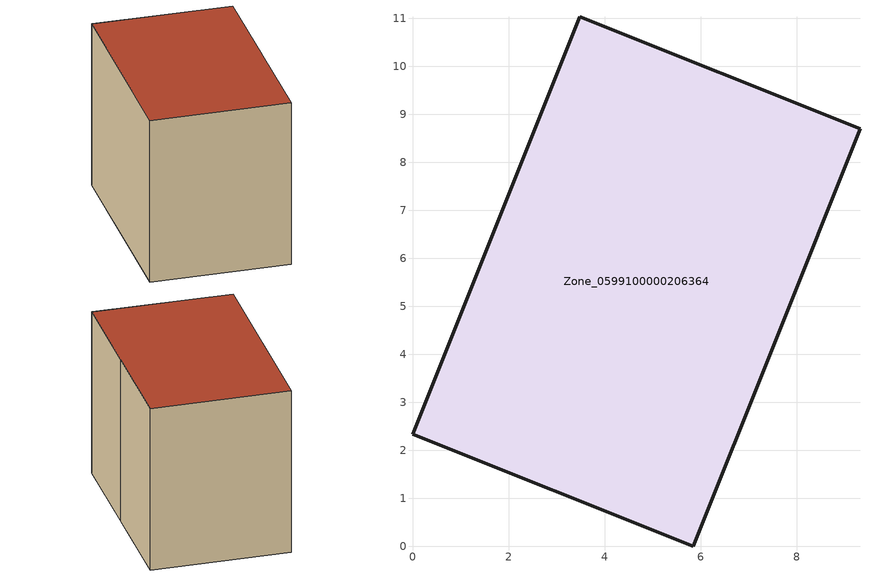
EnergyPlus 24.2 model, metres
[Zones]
Zone_0599100000206364
 floor ground (C_G): 0,2.34 3.48,11.04 9.32,8.7 7.56,4.29 7.54,4.24 5.85,0 z0.32
 wall outside (C_F): 7.56,4.29 9.32,8.7 3.48,11.04 0,2.34 5.85,0 7.54,4.24 7.56,4.29 z0.32:8.13
 roof outside (C_R): 3.48,11.04 0,2.34 5.85,0 7.54,4.24 7.56,4.29 9.32,8.7 z8.13
[BUILDING]
Pand.0599100000206364: North Axis=0; Terrain=City; Loads Convergence Tolerance Value=0.04; Temperature Convergence Tolerance Value=0.4; Solar Distribution=FullExterior; Maximum Number of Warmup Days=25; Minimum Number of Warmup Days=1
[Site:Location]
Rotterdam.The.Hague.AP_ZH_NLD Design_Conditions: Latitude=51.96; Longitude=4.45; Time Zone=1; Elevation=-4.5
[SITE:GROUNDTEMPERATURE:BUILDINGSURFACE]
18, 18, 18, 18, 18, 18, 18, 18, 18, 18, 18, 18
[MATERIAL] Thermal Absorptance=0.9; Solar Absorptance=0.7; Visible Absorptance=0.7
Name | Roughness | Thickness | Conductivity | Density | Specific Heat
G.TC.1965-1974 | MediumSmooth | 0.15 | 0.882353 | 540 | 1210
F.TC.1965-1974 | Rough | 0.3 | 0.697674 | 1920 | 840
R.TC.1965-1974 | MediumRough | 0.2 | 0.232558 | 1500 | 1000
[CONSTRUCTION]
C_G: G.TC.1965-1974
C_F: F.TC.1965-1974
C_R: R.TC.1965-1974
[ZONE]
Zone_0599100000206364: Type=1; Multiplier=1; Ceiling Height=Autocalculate; Volume=Autocalculate; Floor Area=autocalculate; Part of Total Floor Area=Yes
[ZONEINFILTRATION:DESIGNFLOWRATE]
Infil_Zone_0599100000206364: Zone or ZoneList or Space or SpaceList=Zone_0599100000206364; Schedule=AlwaysOn; Design Flow Rate Calculation Method=Flow/Area; Flow Rate per Floor Area=0.003; Constant Term Coefficient=1; Temperature Term Coefficient=0; Velocity Term Coefficient=0; Velocity Squared Term Coefficient=0
[HVACTEMPLATE:ZONE:IDEALLOADSAIRSYSTEM]
Zone_0599100000206364: Maximum Heating Supply Air Temperature=50; Minimum Cooling Supply Air Temperature=13; Maximum Heating Supply Air Humidity Ratio=0.0156; Minimum Cooling Supply Air Humidity Ratio=0.0077; Heating Limit=NoLimit; Cooling Limit=NoLimit; Dehumidification Control Type=ConstantSensibleHeatRatio; Cooling Sensible Heat Ratio=0.7; Dehumidification Setpoint=60; Humidification Control Type=None; Humidification Setpoint=30; Outdoor Air Method=None; Outdoor Air Flow Rate per Person=0.00944; Outdoor Air Flow Rate per Zone Floor Area=0; Outdoor Air Flow Rate per Zone=0; Demand Controlled Ventilation Type=None; Outdoor Air Economizer Type=NoEconomizer; Heat Recovery Type=None; Sensible Heat Recovery Effectiveness=0.7; Latent Heat Recovery Effectiveness=0.65
[ZONECONTROL:THERMOSTAT]
ThermostatControl_Zone_0599100000206364: Zone or ZoneList=Zone_0599100000206364; Control Type Schedule=DualSetpointControlType; Control 1=Thermostat_Zone_0599100000206364; Temperature Difference Between Cutout And Setpoint=0
[THERMOSTATSETPOINT:DUALSETPOINT]
Thermostat_Zone_0599100000206364: Heating Setpoint Temperature Schedule=HeatingSetpoint_Zone_0599100000206364; Cooling Setpoint Temperature Schedule=CoolingSetpoint_Zone_0599100000206364
[SCHEDULE:COMPACT]
HeatingSetpoint_Zone_0599100000206364: Through: 12/31, For: AllDays, Until: 24:00, 21
CoolingSetpoint_Zone_0599100000206364: Through: 12/31, For: AllDays, Until: 24:00, 24
DualSetpointControlType: Through: 12/31, For: AllDays, Until: 24:00, 4
AlwaysOn: Through: 12/31, For: AllDays, Until: 24:00, 1
